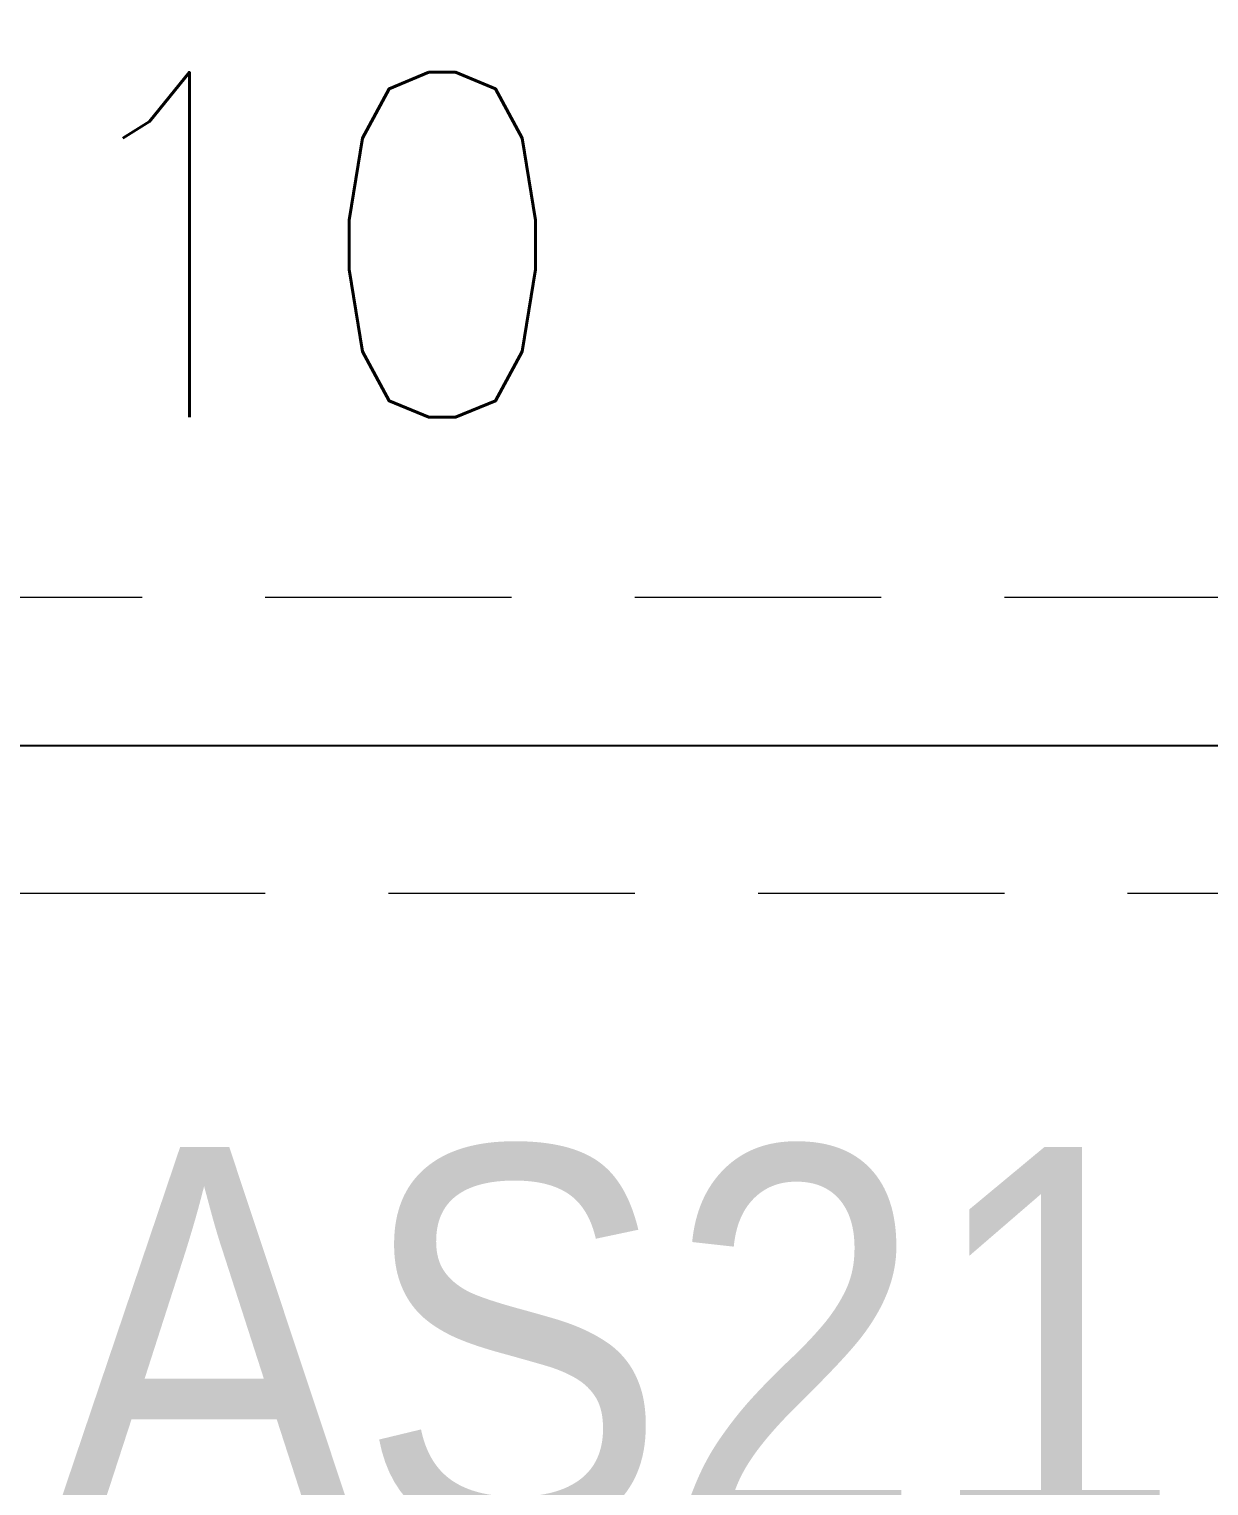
# Model space of a CAD drawing. Header units: inches. Extents: x 702888 to 852715, y 9845 to 271320.
# Drawn here: x 731464 to 732661, y 79593 to 81071 of the extents above; entities that cross this region are included whole.
import ezdxf

# ---------------------------------------------------------------- set-up
doc = ezdxf.new("R2010")
doc.units = ezdxf.units.IN
doc.header["$MEASUREMENT"] = 0
doc.header["$PDMODE"] = 34
doc.linetypes.add('DASHED2', pattern=[0.375, 0.25, -0.125])
doc.layers.get('0').update_dxf_attribs({"lineweight": 5})
doc.layers.get('Defpoints').update_dxf_attribs({"lineweight": 5})
doc.layers.add('Baugruppe', color=1, linetype='Continuous')
doc.layers.add('chain con', color=52, linetype='Continuous', lineweight=5)
doc.layers.add('p7', color=253, linetype='Continuous', lineweight=5)
doc.styles.add('ROMANS', font='romans.shx', dxfattribs={"width": 0.9})
doc.dimstyles.new('D1', dxfattribs={"dimscale": 66, "dimtxt": 2.5, "dimasz": 2.5, "dimexe": 1, "dimexo": 1, "dimgap": 1.25, "dimtad": 1, "dimdec": 0, "dimdsep": 46, "dimtxsty": 'Standard', "dimblk": 'OPEN30', "dimcen": 2.5, "dimclrd": 150, "dimclre": 150, "dimclrt": 140, "dimadec": 0, "dimazin": 0, "dimtfac": 1, "dimtdec": 0, "dimtmove": 0, "dimatfit": 3, "dimfxl": 1, "dimtfill": 1, "dimlwd": 13, "dimlwe": 13, "dimarcsym": 0})

# ---------------------------------------------------------------- blocks, each defined once
blk = doc.blocks.new('A$C3bb54d8b')
at = {"layer": 'p7', "color": 31, "style": 'ROMANS', "width": 0.9}
blk.add_text('AS10', height=350, dxfattribs=at).set_placement((-14931.68, -13555.19))
blk = doc.blocks.new('_Open30')
at = {"color": 0, "linetype": 'ByBlock', "lineweight": -2}
for p, q in [((-1, 0.2679), (0, 0)), ((0, 0), (-1, -0.2679)), ((0, 0), (-1, 0))]:
    blk.add_line(p, q, dxfattribs=at)
blk = doc.blocks.new('*D327')
at = {"color": 150, "lineweight": 13, "transparency": 16777216}
for p, q in [((728828.9, 81998.1), (728828.9, 79252.5)), ((742828.9, 81998.1), (742828.9, 79252.5)), ((728993.9, 79318.5), (742663.9, 79318.5))]:
    blk.add_line(p, q, dxfattribs=at)
at = {"layer": 'Defpoints', "color": 0, "transparency": 16777216}
for p in [(728828.9, 82064.1), (742828.9, 82064.1), (742828.9, 79318.5)]:
    blk.add_point(p, dxfattribs=at)
at = {"color": 150, "lineweight": 13, "transparency": 16777216, "xscale": 165, "yscale": 165, "zscale": 165, "rotation": 180}
blk.add_blockref('_Open30', (728828.9, 79318.5), dxfattribs=at)
at = {"color": 150, "lineweight": 13, "transparency": 16777216, "xscale": 165, "yscale": 165, "zscale": 165}
blk.add_blockref('_Open30', (742828.9, 79318.5), dxfattribs=at)
at = {"color": 140, "transparency": 16777216, "insert": (735828.9, 79483.5), "char_height": 165, "attachment_point": 5, "bg_fill": 3, "box_fill_scale": 1.25, "bg_fill_color": 256, "bg_fill_true_color": 13158600, "bg_fill_transparency": 0}
blk.add_mtext('14000', dxfattribs=at)
blk = doc.blocks.new('t565')
at = {"color": 1, "linetype": 'DASHED2', "ltscale": 1000}
for p, q in [((742828.9, 82214.1), (728828.9, 82214.1)), ((728828.9, 81914.1), (742828.9, 81914.1))]:
    blk.add_line(p, q, dxfattribs=at)
at = {"layer": 'Baugruppe'}
blk.add_line((728665.6, 82064.1), (743048.2, 82064.1), dxfattribs=at)

msp = doc.modelspace()

# ---------------------------------------------------------------- block references
msp.add_blockref('A$C3bb54d8b', (745896.712, 94232.263))

# ---------------------------------------------------------------- next in the draw order: dimensions: what is measured, and where the dimension line sits
dim = msp.add_linear_dim(base=(742828.868, 79318.525), p1=(728828.868, 82064.124), p2=(742828.868, 82064.124), dimstyle='D1')
dim.commit()
dim.dimension.update_dxf_attribs({"geometry": '*D327', "text_midpoint": (735828.868, 79483.525)})

# ---------------------------------------------------------------- next in the draw order: linework, layer by layer
at = {"layer": 'chain con', "color": 51, "true_color": 0xf7f281}
msp.add_lwpolyline([(749888.78, 78589.136, 60, 60, 0), (731828.668, 78592.915, 60, 60, -0.41426692), (730828.669, 79591.666, 60, 60, 0), (730828.512, 90345.931, 60, 60, -0.41317221), (731825.182, 91345.925, 60, 60, 0), (732660.728, 91346.17, 60, 60, 0.15699914), (733227.122, 91528.547, 60, 60, -0.15975562), (733803.094, 91710.731, 60, 60, 0), (744598.872, 91710.731, 60, 60, -1.00602949)], format="xyseb", dxfattribs=at)

# ---------------------------------------------------------------- next in the draw order: block references
msp.add_blockref('t565', (-0.437, -1720))

# ---------------------------------------------------------------- next in the draw order: texts
at = {"color": 140, "width": 0.9}
msp.add_text('AS21', height=390.5237, dxfattribs=at).set_placement((731484.19, 79546.244))

doc.saveas('drawing.dxf')
